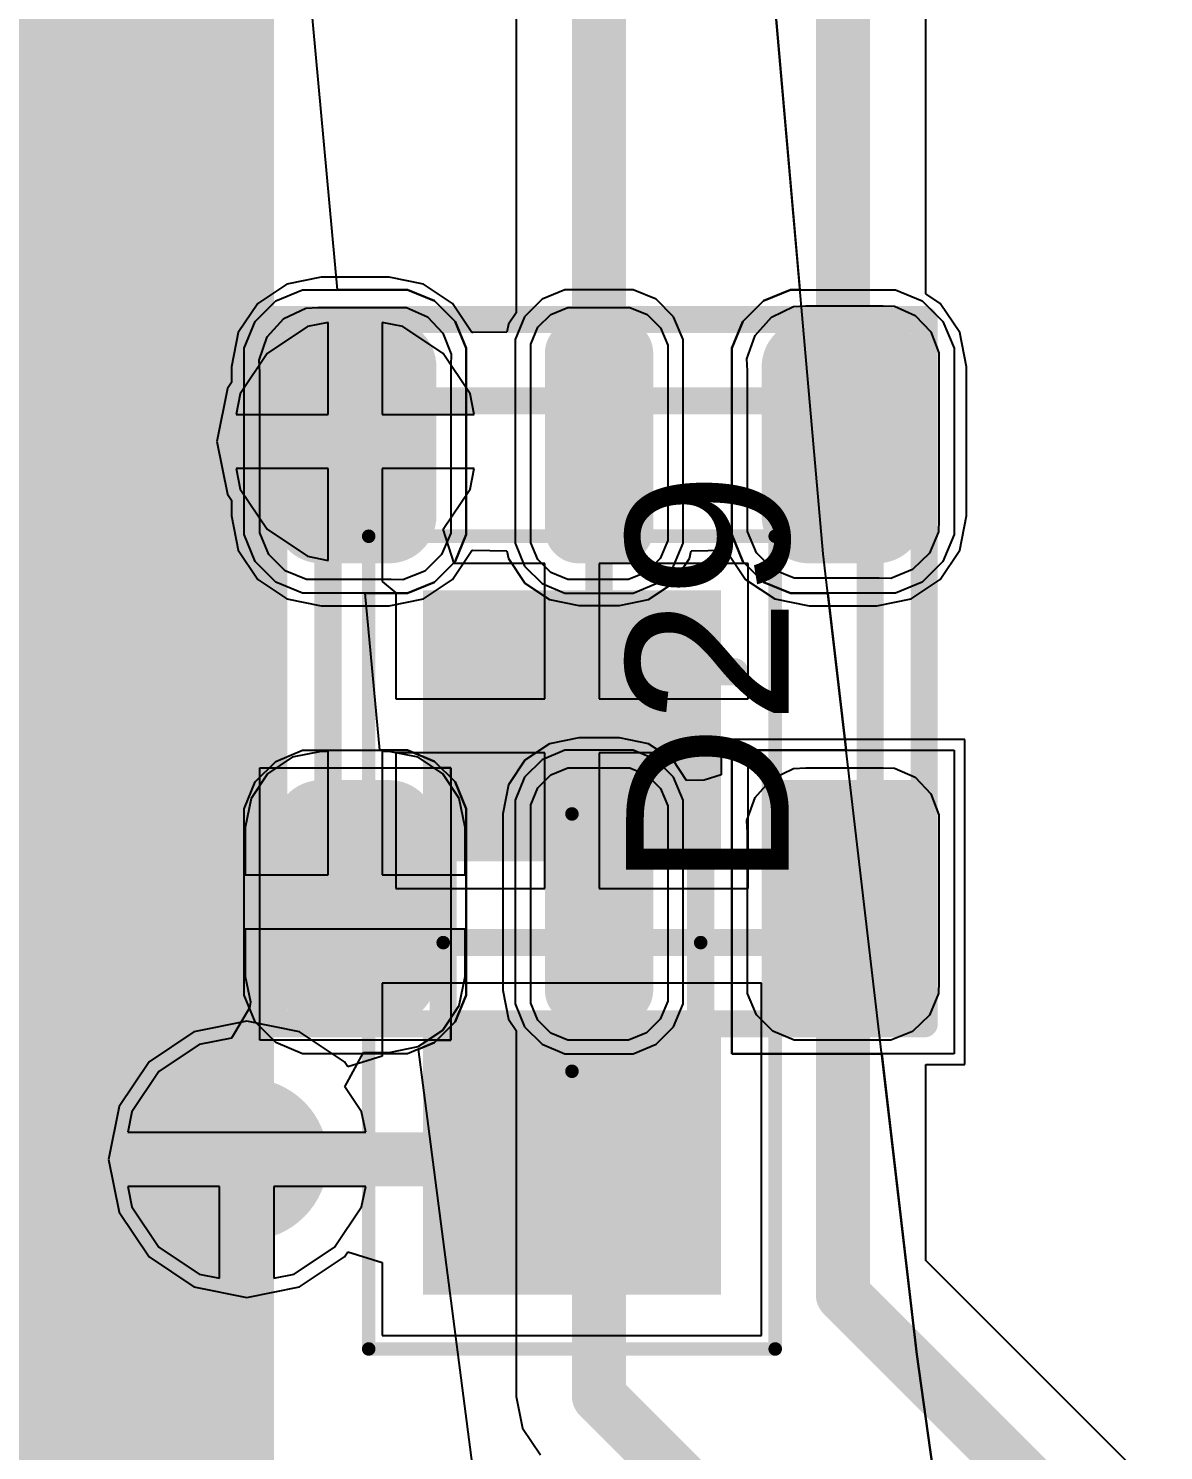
# Model space of a CAD drawing. Header units: inches. Extents: x -27 to 142, y -1 to 42.
# Drawn here: x 37.59 to 41.78, y 6.63 to 11.87 of the extents above; entities that cross this region are included whole.
import ezdxf

# ---------------------------------------------------------------- set-up
doc = ezdxf.new("R2010")
doc.units = ezdxf.units.IN
for name, color, linetype in [('Bottom Layer', 5, 'Continuous'), ('Bottom Overlay', 54, 'Continuous'), ('Bottom Paste', 16, 'Continuous'), ('Bottom Solder', 6, 'Continuous'), ('Mechanical 13', 56, 'Continuous'), ('Mechanical 15', 56, 'Continuous'), ('Top Layer', 1, 'Continuous'), ('Top Overlay', 2, 'Continuous'), ('Top Paste', 8, 'Continuous'), ('Top Solder', 216, 'Continuous'), ('Via Holes', 16, 'Continuous')]:
    doc.layers.add(name, color=color, linetype=linetype)
doc.styles.add('Arial', font='', dxfattribs={"height": 0.2})
doc.styles.get('Arial').set_extended_font_data('Arial')

# ---------------------------------------------------------------- blocks, each defined once
blk = doc.blocks.new('CAPC0603_1608_55_N_B_747')
at = {"layer": 'Bottom Layer'}
for points in [[(-0.35, 0.5), (-0.35, -0.5), (-1.25, -0.5), (-1.25, 0.5)], [(1.25, 0.5), (1.25, -0.5), (0.35, -0.5), (0.35, 0.5)]]:
    blk.add_hatch(color=5, dxfattribs=at).paths.add_polyline_path(points)
at = {"layer": 'Bottom Paste'}
for points in [[(-0.35, 0.5), (-0.35, -0.5), (-1.25, -0.5), (-1.25, 0.5)], [(1.25, 0.5), (1.25, -0.5), (0.35, -0.5), (0.35, 0.5)]]:
    blk.add_hatch(color=16, dxfattribs=at).paths.add_polyline_path(points)
at = {"layer": 'Bottom Solder'}
for points in [[(-0.3, 0.55), (-0.3, -0.55), (-1.3, -0.55), (-1.3, 0.55)], [(1.3, 0.55), (1.3, -0.55), (0.3, -0.55), (0.3, 0.55)]]:
    blk.add_hatch(color=6, dxfattribs=at).paths.add_polyline_path(points)
at = {"layer": 'Mechanical 13'}
for points in [[(-0.875, -0.475, 0.1, 0.1, 0), (-0.875, 0.475, 0.1, 0.1, 0)], [(0.875, 0.475, 0.1, 0.1, 0), (-0.875, 0.475, 0.1, 0.1, 0)], [(0.875, -0.475, 0.1, 0.1, 0), (0.875, 0.475, 0.1, 0.1, 0)], [(0.875, -0.475, 0.1, 0.1, 0), (-0.875, -0.475, 0.1, 0.1, 0)]]:
    blk.add_lwpolyline(points, format="xyseb", dxfattribs=at)
for points in [[(-0.9, 0.475, 0.05, 0.05, 1), (-0.85, 0.475, 0.05, 0.05, 1)], [(-0.9, 0.475, 0.05, 0.05, 1), (-0.85, 0.475, 0.05, 0.05, 1)], [(0.85, 0.475, 0.05, 0.05, 1), (0.9, 0.475, 0.05, 0.05, 1)], [(0.85, 0.475, 0.05, 0.05, 1), (0.9, 0.475, 0.05, 0.05, 1)], [(-0.9, -0.475, 0.05, 0.05, 1), (-0.85, -0.475, 0.05, 0.05, 1)], [(-0.9, -0.475, 0.05, 0.05, 1), (-0.85, -0.475, 0.05, 0.05, 1)], [(0.85, -0.475, 0.05, 0.05, 1), (0.9, -0.475, 0.05, 0.05, 1)], [(0.85, -0.475, 0.05, 0.05, 1), (0.9, -0.475, 0.05, 0.05, 1)]]:
    blk.add_lwpolyline(points, format="xyseb", close=True, dxfattribs=at)
at = {"layer": 'Mechanical 15'}
for points in [[(-1.5, -0.75, 0.05, 0.05, 0), (-1.5, 0.75, 0.05, 0.05, 0)], [(1.5, 0.75, 0.05, 0.05, 0), (-1.5, 0.75, 0.05, 0.05, 0)], [(1.5, -0.75, 0.05, 0.05, 0), (1.5, 0.75, 0.05, 0.05, 0)], [(0, -0.475, 0.05, 0.05, 0), (0, 0.475, 0.05, 0.05, 0)], [(0.475, 0, 0.05, 0.05, 0), (-0.475, 0, 0.05, 0.05, 0)], [(1.5, -0.75, 0.05, 0.05, 0), (-1.5, -0.75, 0.05, 0.05, 0)]]:
    blk.add_lwpolyline(points, format="xyseb", dxfattribs=at)
for points in [[(-1.5125, 0.75, 0.025, 0.025, 1), (-1.4875, 0.75, 0.025, 0.025, 1)], [(-1.5125, 0.75, 0.025, 0.025, 1), (-1.4875, 0.75, 0.025, 0.025, 1)], [(1.4875, 0.75, 0.025, 0.025, 1), (1.5125, 0.75, 0.025, 0.025, 1)], [(1.4875, 0.75, 0.025, 0.025, 1), (1.5125, 0.75, 0.025, 0.025, 1)], [(-0.0125, 0.475, 0.025, 0.025, 1), (0.0125, 0.475, 0.025, 0.025, 1)], [(-0.4875, 0, 0.025, 0.025, 1), (-0.4625, 0, 0.025, 0.025, 1)], [(0.4625, 0, 0.025, 0.025, 1), (0.4875, 0, 0.025, 0.025, 1)], [(-0.0125, -0.475, 0.025, 0.025, 1), (0.0125, -0.475, 0.025, 0.025, 1)], [(-1.5125, -0.75, 0.025, 0.025, 1), (-1.4875, -0.75, 0.025, 0.025, 1)], [(-1.5125, -0.75, 0.025, 0.025, 1), (-1.4875, -0.75, 0.025, 0.025, 1)], [(1.4875, -0.75, 0.025, 0.025, 1), (1.5125, -0.75, 0.025, 0.025, 1)], [(1.4875, -0.75, 0.025, 0.025, 1), (1.5125, -0.75, 0.025, 0.025, 1)]]:
    blk.add_lwpolyline(points, format="xyseb", close=True, dxfattribs=at)
blk = doc.blocks.new('APA_RGB_LED_2020_801')
at = {"layer": 'Top Layer'}
h = blk.add_hatch(color=1, dxfattribs=at)
edge = h.paths.add_edge_path()
edge.add_arc((-1.125, 1.025), 0.125, 90, 180)
edge.add_line((-1.25, 1.025), (-1.25, 0.775))
edge.add_arc((-1.125, 0.775), 0.125, 180, 270)
edge.add_line((-1.125, 0.65), (-0.575, 0.65))
edge.add_arc((-0.575, 0.775), 0.125, 270, 360)
edge.add_line((-0.45, 0.775), (-0.45, 1.025))
edge.add_arc((-0.575, 1.025), 0.125, 0, 90)
edge.add_line((-0.575, 1.15), (-1.125, 1.15))
h = blk.add_hatch(color=1, dxfattribs=at)
edge = h.paths.add_edge_path()
edge.add_arc((0.575, 1.025), 0.125, 90, 180)
edge.add_line((0.45, 1.025), (0.45, 0.775))
edge.add_arc((0.575, 0.775), 0.125, 180, 270)
edge.add_line((0.575, 0.65), (1.125, 0.65))
edge.add_arc((1.125, 0.775), 0.125, 270, 360)
edge.add_line((1.25, 0.775), (1.25, 1.025))
edge.add_arc((1.125, 1.025), 0.125, 0, 90)
edge.add_line((1.125, 1.15), (0.575, 1.15))
h = blk.add_hatch(color=1, dxfattribs=at)
edge = h.paths.add_edge_path()
edge.add_arc((-1.175, 0.075), 0.075, 90, 180)
edge.add_line((-1.25, 0.075), (-1.25, -0.075))
edge.add_arc((-1.175, -0.075), 0.075, 180, 270)
edge.add_line((-1.175, -0.15), (-0.525, -0.15))
edge.add_arc((-0.525, -0.075), 0.075, 270, 360)
edge.add_line((-0.45, -0.075), (-0.45, 0.075))
edge.add_arc((-0.525, 0.075), 0.075, 0, 90)
edge.add_line((-0.525, 0.15), (-1.175, 0.15))
h = blk.add_hatch(color=1, dxfattribs=at)
edge = h.paths.add_edge_path()
edge.add_arc((0.525, 0.075), 0.075, 90, 180)
edge.add_line((0.45, 0.075), (0.45, -0.075))
edge.add_arc((0.525, -0.075), 0.075, 180, 270)
edge.add_line((0.525, -0.15), (1.175, -0.15))
edge.add_arc((1.175, -0.075), 0.075, 270, 360)
edge.add_line((1.25, -0.075), (1.25, 0.075))
edge.add_arc((1.175, 0.075), 0.075, 0, 90)
edge.add_line((1.175, 0.15), (0.525, 0.15))
blk.add_hatch(color=1, dxfattribs=at).paths.add_polyline_path([(-1.25, -0.65), (-0.45, -0.65), (-0.45, -1.15), (-1.25, -1.15)])
h = blk.add_hatch(color=1, dxfattribs=at)
edge = h.paths.add_edge_path()
edge.add_arc((0.575, -0.775), 0.125, 90, 180)
edge.add_line((0.45, -0.775), (0.45, -1.025))
edge.add_arc((0.575, -1.025), 0.125, 180, 270)
edge.add_line((0.575, -1.15), (1.125, -1.15))
edge.add_arc((1.125, -1.025), 0.125, 270, 360)
edge.add_line((1.25, -1.025), (1.25, -0.775))
edge.add_arc((1.125, -0.775), 0.125, 0, 90)
edge.add_line((1.125, -0.65), (0.575, -0.65))
at = {"layer": 'Top Paste'}
h = blk.add_hatch(color=8, dxfattribs=at)
edge = h.paths.add_edge_path()
edge.add_arc((-1.125, 1.025), 0.125, 90, 180)
edge.add_line((-1.25, 1.025), (-1.25, 0.775))
edge.add_arc((-1.125, 0.775), 0.125, 180, 270)
edge.add_line((-1.125, 0.65), (-0.575, 0.65))
edge.add_arc((-0.575, 0.775), 0.125, 270, 360)
edge.add_line((-0.45, 0.775), (-0.45, 1.025))
edge.add_arc((-0.575, 1.025), 0.125, 0, 90)
edge.add_line((-0.575, 1.15), (-1.125, 1.15))
h = blk.add_hatch(color=8, dxfattribs=at)
edge = h.paths.add_edge_path()
edge.add_arc((0.575, 1.025), 0.125, 90, 180)
edge.add_line((0.45, 1.025), (0.45, 0.775))
edge.add_arc((0.575, 0.775), 0.125, 180, 270)
edge.add_line((0.575, 0.65), (1.125, 0.65))
edge.add_arc((1.125, 0.775), 0.125, 270, 360)
edge.add_line((1.25, 0.775), (1.25, 1.025))
edge.add_arc((1.125, 1.025), 0.125, 0, 90)
edge.add_line((1.125, 1.15), (0.575, 1.15))
h = blk.add_hatch(color=8, dxfattribs=at)
edge = h.paths.add_edge_path()
edge.add_arc((-1.175, 0.075), 0.075, 90, 180)
edge.add_line((-1.25, 0.075), (-1.25, -0.075))
edge.add_arc((-1.175, -0.075), 0.075, 180, 270)
edge.add_line((-1.175, -0.15), (-0.525, -0.15))
edge.add_arc((-0.525, -0.075), 0.075, 270, 360)
edge.add_line((-0.45, -0.075), (-0.45, 0.075))
edge.add_arc((-0.525, 0.075), 0.075, 0, 90)
edge.add_line((-0.525, 0.15), (-1.175, 0.15))
h = blk.add_hatch(color=8, dxfattribs=at)
edge = h.paths.add_edge_path()
edge.add_arc((0.525, 0.075), 0.075, 90, 180)
edge.add_line((0.45, 0.075), (0.45, -0.075))
edge.add_arc((0.525, -0.075), 0.075, 180, 270)
edge.add_line((0.525, -0.15), (1.175, -0.15))
edge.add_arc((1.175, -0.075), 0.075, 270, 360)
edge.add_line((1.25, -0.075), (1.25, 0.075))
edge.add_arc((1.175, 0.075), 0.075, 0, 90)
edge.add_line((1.175, 0.15), (0.525, 0.15))
blk.add_hatch(color=8, dxfattribs=at).paths.add_polyline_path([(-1.25, -0.65), (-0.45, -0.65), (-0.45, -1.15), (-1.25, -1.15)])
h = blk.add_hatch(color=8, dxfattribs=at)
edge = h.paths.add_edge_path()
edge.add_arc((0.575, -0.775), 0.125, 90, 180)
edge.add_line((0.45, -0.775), (0.45, -1.025))
edge.add_arc((0.575, -1.025), 0.125, 180, 270)
edge.add_line((0.575, -1.15), (1.125, -1.15))
edge.add_arc((1.125, -1.025), 0.125, 270, 360)
edge.add_line((1.25, -1.025), (1.25, -0.775))
edge.add_arc((1.125, -0.775), 0.125, 0, 90)
edge.add_line((1.125, -0.65), (0.575, -0.65))
at = {"layer": 'Top Solder'}
h = blk.add_hatch(color=216, dxfattribs=at)
edge = h.paths.add_edge_path()
edge.add_arc((-1.125, 1.025), 0.175, 90, 180)
edge.add_line((-1.3, 1.025), (-1.3, 0.775))
edge.add_arc((-1.125, 0.775), 0.175, 180, 270)
edge.add_line((-1.125, 0.6), (-0.575, 0.6))
edge.add_arc((-0.575, 0.775), 0.175, 270, 360)
edge.add_line((-0.4, 0.775), (-0.4, 1.025))
edge.add_arc((-0.575, 1.025), 0.175, 0, 90)
edge.add_line((-0.575, 1.2), (-1.125, 1.2))
h = blk.add_hatch(color=216, dxfattribs=at)
edge = h.paths.add_edge_path()
edge.add_arc((0.575, 1.025), 0.175, 90, 180)
edge.add_line((0.4, 1.025), (0.4, 0.775))
edge.add_arc((0.575, 0.775), 0.175, 180, 270)
edge.add_line((0.575, 0.6), (1.125, 0.6))
edge.add_arc((1.125, 0.775), 0.175, 270, 360)
edge.add_line((1.3, 0.775), (1.3, 1.025))
edge.add_arc((1.125, 1.025), 0.175, 0, 90)
edge.add_line((1.125, 1.2), (0.575, 1.2))
h = blk.add_hatch(color=216, dxfattribs=at)
edge = h.paths.add_edge_path()
edge.add_arc((-1.175, 0.075), 0.125, 90, 180)
edge.add_line((-1.3, 0.075), (-1.3, -0.075))
edge.add_arc((-1.175, -0.075), 0.125, 180, 270)
edge.add_line((-1.175, -0.2), (-0.525, -0.2))
edge.add_arc((-0.525, -0.075), 0.125, 270, 360)
edge.add_line((-0.4, -0.075), (-0.4, 0.075))
edge.add_arc((-0.525, 0.075), 0.125, 0, 90)
edge.add_line((-0.525, 0.2), (-1.175, 0.2))
h = blk.add_hatch(color=216, dxfattribs=at)
edge = h.paths.add_edge_path()
edge.add_arc((0.525, 0.075), 0.125, 90, 180)
edge.add_line((0.4, 0.075), (0.4, -0.075))
edge.add_arc((0.525, -0.075), 0.125, 180, 270)
edge.add_line((0.525, -0.2), (1.175, -0.2))
edge.add_arc((1.175, -0.075), 0.125, 270, 360)
edge.add_line((1.3, -0.075), (1.3, 0.075))
edge.add_arc((1.175, 0.075), 0.125, 0, 90)
edge.add_line((1.175, 0.2), (0.525, 0.2))
blk.add_hatch(color=216, dxfattribs=at).paths.add_polyline_path([(-1.3, -0.6), (-0.4, -0.6), (-0.4, -1.2), (-1.3, -1.2)])
h = blk.add_hatch(color=216, dxfattribs=at)
edge = h.paths.add_edge_path()
edge.add_arc((0.575, -0.775), 0.175, 90, 180)
edge.add_line((0.4, -0.775), (0.4, -1.025))
edge.add_arc((0.575, -1.025), 0.175, 180, 270)
edge.add_line((0.575, -1.2), (1.125, -1.2))
edge.add_arc((1.125, -1.025), 0.175, 270, 360)
edge.add_line((1.3, -1.025), (1.3, -0.775))
edge.add_arc((1.125, -0.775), 0.175, 0, 90)
edge.add_line((1.125, -0.6), (0.575, -0.6))
at = {"layer": 'Mechanical 13'}
for points in [[(-1, 1, 0.1, 0.1, 0), (1, 1, 0.1, 0.1, 0)], [(-1, 1, 0.1, 0.1, 0), (-1, -1, 0.1, 0.1, 0)], [(1, 1, 0.1, 0.1, 0), (1, -1, 0.1, 0.1, 0)], [(-1, -1, 0.1, 0.1, 0), (1, -1, 0.1, 0.1, 0)]]:
    blk.add_lwpolyline(points, format="xyseb", dxfattribs=at)
for points in [[(-1.025, 1, 0.05, 0.05, 1), (-0.975, 1, 0.05, 0.05, 1)], [(-1.025, 1, 0.05, 0.05, 1), (-0.975, 1, 0.05, 0.05, 1)], [(0.975, 1, 0.05, 0.05, 1), (1.025, 1, 0.05, 0.05, 1)], [(0.975, 1, 0.05, 0.05, 1), (1.025, 1, 0.05, 0.05, 1)], [(-1.025, -1, 0.05, 0.05, 1), (-0.975, -1, 0.05, 0.05, 1)], [(-1.025, -1, 0.05, 0.05, 1), (-0.975, -1, 0.05, 0.05, 1)], [(0.975, -1, 0.05, 0.05, 1), (1.025, -1, 0.05, 0.05, 1)], [(0.975, -1, 0.05, 0.05, 1), (1.025, -1, 0.05, 0.05, 1)]]:
    blk.add_lwpolyline(points, format="xyseb", close=True, dxfattribs=at)
at = {"layer": 'Mechanical 15'}
for points in [[(-1.3, 1.2, 0.1, 0.1, 0), (-1.3, -1.2, 0.1, 0.1, 0)], [(-1.3, 1.2, 0.1, 0.1, 0), (1.3, 1.2, 0.1, 0.1, 0)], [(1.3, 1.2, 0.1, 0.1, 0), (1.3, -1.2, 0.1, 0.1, 0)], [(0, 0.5, 0.1, 0.1, 0), (0, -0.5, 0.1, 0.1, 0)], [(-0.5, 0, 0.1, 0.1, 0), (0.5, 0, 0.1, 0.1, 0)], [(-1.3, -1.2, 0.1, 0.1, 0), (1.3, -1.2, 0.1, 0.1, 0)]]:
    blk.add_lwpolyline(points, format="xyseb", dxfattribs=at)
for points in [[(-1.325, 1.2, 0.05, 0.05, 1), (-1.275, 1.2, 0.05, 0.05, 1)], [(-1.325, 1.2, 0.05, 0.05, 1), (-1.275, 1.2, 0.05, 0.05, 1)], [(1.275, 1.2, 0.05, 0.05, 1), (1.325, 1.2, 0.05, 0.05, 1)], [(1.275, 1.2, 0.05, 0.05, 1), (1.325, 1.2, 0.05, 0.05, 1)], [(-0.025, 0.5, 0.05, 0.05, 1), (0.025, 0.5, 0.05, 0.05, 1)], [(-0.525, 0, 0.05, 0.05, 1), (-0.475, 0, 0.05, 0.05, 1)], [(0.475, 0, 0.05, 0.05, 1), (0.525, 0, 0.05, 0.05, 1)], [(-0.025, -0.5, 0.05, 0.05, 1), (0.025, -0.5, 0.05, 0.05, 1)], [(-1.325, -1.2, 0.05, 0.05, 1), (-1.275, -1.2, 0.05, 0.05, 1)], [(-1.325, -1.2, 0.05, 0.05, 1), (-1.275, -1.2, 0.05, 0.05, 1)], [(1.275, -1.2, 0.05, 0.05, 1), (1.325, -1.2, 0.05, 0.05, 1)], [(1.275, -1.2, 0.05, 0.05, 1), (1.325, -1.2, 0.05, 0.05, 1)]]:
    blk.add_lwpolyline(points, format="xyseb", close=True, dxfattribs=at)
at = {"layer": 'Top Overlay'}
for p, q in [((-1.3689, 1.1929), (-1.2929, 1.2689)), ((-1.2929, 1.2689), (-1.1937, 1.31)), ((-1.1937, 1.31), (-1.14, 1.31)), ((-1.14, 1.31), (-1.14, 1.31)), ((-1.14, 1.31), (-0.56, 1.31)), ((-0.56, 1.31), (-0.5063, 1.31)), ((-0.5063, 1.31), (-0.4071, 1.2689)), ((-0.4071, 1.2689), (-0.3311, 1.1929)), ((0.3311, 1.1929), (0.4071, 1.2689)), ((0.4071, 1.2689), (0.5063, 1.31)), ((0.5063, 1.31), (0.56, 1.31)), ((0.56, 1.31), (0.56, 1.31)), ((0.56, 1.31), (1.14, 1.31)), ((1.14, 1.31), (1.1937, 1.31)), ((1.1937, 1.31), (1.2929, 1.2689)), ((1.2929, 1.2689), (1.3689, 1.1929)), ((-1.41, 1.0937), (-1.3689, 1.1929)), ((-0.3311, 1.1929), (-0.29, 1.0937)), ((0.29, 1.0937), (0.3311, 1.1929)), ((1.3689, 1.1929), (1.41, 1.0937)), ((-1.41, 1.04), (-1.41, 1.0937)), ((-0.29, 1.0937), (-0.29, 1.04)), ((0.29, 1.04), (0.29, 1.0937)), ((1.41, 1.0937), (1.41, 1.04)), ((-1.41, 0.76), (-1.41, 1.04)), ((-0.29, 1.04), (-0.29, 1.04)), ((-0.29, 1.04), (-0.29, 0.76)), ((0.29, 0.76), (0.29, 1.04)), ((1.41, 1.04), (1.41, 1.04)), ((1.41, 1.04), (1.41, 0.76)), ((-1.41, 0.76), (-1.41, 0.76)), ((-1.41, 0.7063), (-1.41, 0.76)), ((-0.29, 0.76), (-0.29, 0.7063)), ((0.29, 0.76), (0.29, 0.76)), ((0.29, 0.7063), (0.29, 0.76)), ((1.41, 0.76), (1.41, 0.7063)), ((-1.3689, 0.6071), (-1.41, 0.7063)), ((-0.29, 0.7063), (-0.3311, 0.6071)), ((0.3311, 0.6071), (0.29, 0.7063)), ((1.41, 0.7063), (1.3689, 0.6071)), ((-1.2929, 0.5311), (-1.3689, 0.6071)), ((-0.3311, 0.6071), (-0.4071, 0.5311)), ((0.4071, 0.5311), (0.3311, 0.6071)), ((1.3689, 0.6071), (1.2929, 0.5311)), ((-1.1937, 0.49), (-1.2929, 0.5311)), ((-0.4071, 0.5311), (-0.5063, 0.49)), ((0.5063, 0.49), (0.4071, 0.5311)), ((1.2929, 0.5311), (1.1937, 0.49)), ((-1.14, 0.49), (-1.1937, 0.49)), ((-0.56, 0.49), (-1.14, 0.49)), ((-0.5063, 0.49), (-0.56, 0.49)), ((-0.56, 0.49), (-0.56, 0.49)), ((0.56, 0.49), (0.5063, 0.49)), ((1.14, 0.49), (0.56, 0.49)), ((1.1937, 0.49), (1.14, 0.49)), ((1.14, 0.49), (1.14, 0.49)), ((-1.3103, 0.275), (-1.375, 0.2103)), ((-1.2258, 0.31), (-1.3103, 0.275)), ((-1.18, 0.31), (-1.2258, 0.31)), ((-0.52, 0.31), (-1.18, 0.31)), ((-0.4743, 0.31), (-0.52, 0.31)), ((-0.52, 0.31), (-0.52, 0.31)), ((-0.3897, 0.275), (-0.4743, 0.31)), ((-0.325, 0.2103), (-0.3897, 0.275)), ((0.3897, 0.275), (0.325, 0.2103)), ((0.4742, 0.31), (0.3897, 0.275)), ((0.52, 0.31), (0.4742, 0.31)), ((1.18, 0.31), (0.52, 0.31)), ((1.2258, 0.31), (1.18, 0.31)), ((1.18, 0.31), (1.18, 0.31)), ((1.3103, 0.275), (1.2258, 0.31)), ((1.375, 0.2103), (1.3103, 0.275)), ((-1.375, 0.2103), (-1.41, 0.1258)), ((-0.29, 0.1258), (-0.325, 0.2103)), ((0.325, 0.2103), (0.29, 0.1258)), ((1.41, 0.1258), (1.375, 0.2103)), ((-1.41, 0.1258), (-1.41, 0.08)), ((-0.29, 0.08), (-0.29, 0.1258)), ((0.29, 0.1258), (0.29, 0.08)), ((1.41, 0.08), (1.41, 0.1258)), ((-1.41, 0.08), (-1.41, -0.08)), ((-1.41, 0.08), (-1.41, 0.08)), ((-0.29, -0.08), (-0.29, 0.08)), ((0.29, 0.08), (0.29, -0.08)), ((0.29, 0.08), (0.29, 0.08)), ((1.41, -0.08), (1.41, 0.08)), ((-1.41, -0.08), (-1.41, -0.1257)), ((-0.29, -0.1257), (-0.29, -0.08)), ((-0.29, -0.08), (-0.29, -0.08)), ((0.29, -0.08), (0.29, -0.1257)), ((1.41, -0.1257), (1.41, -0.08)), ((1.41, -0.08), (1.41, -0.08)), ((-1.41, -0.1257), (-1.375, -0.2103)), ((-0.325, -0.2103), (-0.29, -0.1257)), ((0.29, -0.1257), (0.325, -0.2103)), ((1.375, -0.2103), (1.41, -0.1257)), ((-1.375, -0.2103), (-1.3103, -0.275)), ((-0.3897, -0.275), (-0.325, -0.2103)), ((0.325, -0.2103), (0.3897, -0.275)), ((1.3103, -0.275), (1.375, -0.2103)), ((-1.3103, -0.275), (-1.2258, -0.31)), ((-1.2258, -0.31), (-1.18, -0.31)), ((-1.18, -0.31), (-1.18, -0.31)), ((-1.18, -0.31), (-0.52, -0.31)), ((-0.52, -0.31), (-0.4743, -0.31)), ((-0.4743, -0.31), (-0.3897, -0.275)), ((0.3897, -0.275), (0.4742, -0.31)), ((0.4742, -0.31), (0.52, -0.31)), ((0.52, -0.31), (0.52, -0.31)), ((0.52, -0.31), (1.18, -0.31)), ((1.18, -0.31), (1.2258, -0.31)), ((1.2258, -0.31), (1.3103, -0.275)), ((-1.41, -1.31), (-1.41, -0.49)), ((-1.41, -0.49), (-0.29, -0.49)), ((-0.29, -0.49), (-0.29, -1.31)), ((0.4071, -0.5311), (0.5063, -0.49)), ((0.5063, -0.49), (0.56, -0.49)), ((0.56, -0.49), (0.56, -0.49)), ((0.56, -0.49), (1.14, -0.49)), ((1.14, -0.49), (1.1937, -0.49)), ((1.1937, -0.49), (1.2929, -0.5311)), ((0.3311, -0.6071), (0.4071, -0.5311)), ((1.2929, -0.5311), (1.3689, -0.6071)), ((0.29, -0.7063), (0.3311, -0.6071)), ((1.3689, -0.6071), (1.41, -0.7063)), ((0.29, -0.76), (0.29, -0.7063)), ((1.41, -0.7063), (1.41, -0.76)), ((0.29, -1.04), (0.29, -0.76)), ((1.41, -0.76), (1.41, -0.76)), ((1.41, -0.76), (1.41, -1.04)), ((0.29, -1.04), (0.29, -1.04)), ((0.29, -1.0937), (0.29, -1.04)), ((1.41, -1.04), (1.41, -1.0937)), ((0.3311, -1.1929), (0.29, -1.0937)), ((1.41, -1.0937), (1.3689, -1.1929)), ((0.4071, -1.2689), (0.3311, -1.1929)), ((1.3689, -1.1929), (1.2929, -1.2689)), ((-0.29, -1.31), (-1.41, -1.31)), ((0.5063, -1.31), (0.4071, -1.2689)), ((0.56, -1.31), (0.5063, -1.31)), ((1.14, -1.31), (0.56, -1.31)), ((1.1937, -1.31), (1.14, -1.31)), ((1.14, -1.31), (1.14, -1.31)), ((1.2929, -1.2689), (1.1937, -1.31))]:
    blk.add_line(p, q, dxfattribs=at)
at = {"layer": 'Mechanical 15', "style": 'Arial'}
blk.add_text('D29', height=0.6, dxfattribs=at).set_placement((-0.8, -0.7))

msp = doc.modelspace()

# ---------------------------------------------------------------- hatches: boundary and pattern name
at = {"layer": 'Bottom Layer'}
h = msp.add_hatch(color=5, dxfattribs=at)
edge = h.paths.add_edge_path()
edge.add_arc((38.8, 10.35), 0.3, 0, 360)
h = msp.add_hatch(color=5, dxfattribs=at)
edge = h.paths.add_edge_path()
edge.add_arc((38.4, 7.7), 0.3, 0, 360)
at = {"layer": 'Bottom Overlay'}
msp.add_hatch(color=54, dxfattribs=at).paths.add_polyline_path([(36.5, 2), (38.5, 2), (38.5, 22.9), (36.5, 22.9)])
at = {"layer": 'Top Layer'}
h = msp.add_hatch(color=1, dxfattribs=at)
edge = h.paths.add_edge_path()
edge.add_arc((38.8, 10.35), 0.3, 0, 360)
h = msp.add_hatch(color=1, dxfattribs=at)
edge = h.paths.add_edge_path()
edge.add_arc((38.4, 7.7), 0.3, 0, 360)
at = {"layer": 'Via Holes'}
h = msp.add_hatch(color=7, dxfattribs=at)
edge = h.paths.add_edge_path()
edge.add_arc((38.8, 10.35), 0.15, 0, 360)
h = msp.add_hatch(color=7, dxfattribs=at)
edge = h.paths.add_edge_path()
edge.add_arc((38.4, 7.7), 0.15, 0, 360)

# ---------------------------------------------------------------- linework, layer by layer
at = {"layer": 'Bottom Layer'}
for p, q in [((38.6244, 10.7739), (38.4756, 10.6744)), ((38.7, 10.7889), (38.6244, 10.7739)), ((38.7, 10.45), (38.7, 10.7889)), ((38.9756, 10.7739), (38.9, 10.7889)), ((38.9, 10.7889), (38.9, 10.45)), ((39.1244, 10.6744), (38.9756, 10.7739)), ((38.4756, 10.6744), (38.3761, 10.5256)), ((39.2239, 10.5256), (39.1244, 10.6744)), ((38.3761, 10.5256), (38.3611, 10.45)), ((39.2389, 10.45), (39.2239, 10.5256)), ((38.3611, 10.45), (38.7, 10.45)), ((38.9, 10.45), (39.2389, 10.45)), ((38.7, 10.25), (38.3611, 10.25)), ((38.3611, 10.25), (38.3761, 10.1744)), ((38.7, 9.9111), (38.7, 10.25)), ((39.2389, 10.25), (38.9, 10.25)), ((38.9, 10.25), (38.9, 9.8326)), ((39.2239, 10.1744), (39.2389, 10.25)), ((38.3761, 10.1744), (38.4756, 10.0256)), ((39.1244, 10.0256), (39.2239, 10.1744)), ((38.4756, 10.0256), (38.6244, 9.9261)), ((39.1651, 9.9), (39.1244, 10.0256)), ((38.6244, 9.9261), (38.7, 9.9111)), ((39.5, 9.9), (39.1651, 9.9)), ((39.5, 9.4), (39.5, 9.9)), ((40.25, 9.9), (39.7, 9.9)), ((39.7, 9.9), (39.7, 9.4)), ((40.25, 9.4), (40.25, 9.9)), ((38.9, 9.8326), (38.95, 9.7915)), ((38.95, 9.7915), (38.95, 9.4)), ((38.95, 9.4), (39.5, 9.4)), ((39.7, 9.4), (40.25, 9.4)), ((39.5, 9.2), (38.95, 9.2)), ((38.95, 9.2), (38.95, 8.7)), ((39.5, 8.7), (39.5, 9.2)), ((40.25, 9.2), (39.7, 9.2)), ((39.7, 9.2), (39.7, 8.7)), ((40.25, 8.7), (40.25, 9.2)), ((38.95, 8.7), (39.5, 8.7)), ((39.7, 8.7), (40.25, 8.7)), ((40.3, 8.35), (38.9, 8.35)), ((38.9, 8.35), (38.9, 8.0803)), ((40.3, 7.05), (40.3, 8.35)), ((38.4, 8.2098), (38.2049, 8.171)), ((38.5951, 8.171), (38.4, 8.2098)), ((38.2049, 8.171), (38.0395, 8.0605)), ((38.7605, 8.0605), (38.5951, 8.171)), ((38.0395, 8.0605), (37.929, 7.8951)), ((38.773, 8.0417), (38.7605, 8.0605)), ((38.9, 8.0803), (38.773, 8.0417)), ((37.929, 7.8951), (37.8902, 7.7)), ((37.8902, 7.7), (37.929, 7.5049)), ((37.929, 7.5049), (38.0395, 7.3395)), ((38.7605, 7.3395), (38.773, 7.3583)), ((38.773, 7.3583), (38.9, 7.3197)), ((38.0395, 7.3395), (38.2049, 7.229)), ((38.5951, 7.229), (38.7605, 7.3395)), ((38.9, 7.3197), (38.9, 7.05)), ((38.2049, 7.229), (38.4, 7.1902)), ((38.4, 7.1902), (38.5951, 7.229)), ((38.9, 7.05), (40.3, 7.05))]:
    msp.add_line(p, q, dxfattribs=at)
msp.add_lwpolyline([(38.4, 7.7, 0.2, 0.2, 0), (39.6, 7.7, 0.2, 0.2, 0)], format="xyseb", dxfattribs=at)
for points in [[(38.35, 7.7, 0.1, 0.1, 1), (38.45, 7.7, 0.1, 0.1, 1)], [(39.55, 7.7, 0.1, 0.1, 1), (39.65, 7.7, 0.1, 0.1, 1)]]:
    msp.add_lwpolyline(points, format="xyseb", close=True, dxfattribs=at)
at = {"layer": 'Top Layer'}
for p, q in [((40.9059, 10.895), (40.9059, 12.9)), ((39.3941, 12.2984), (39.3941, 10.8245)), ((38.5482, 10.9311), (38.4407, 10.8593)), ((38.675, 10.9564), (38.5482, 10.9311)), ((38.925, 10.9564), (38.675, 10.9564)), ((39.0518, 10.9311), (38.925, 10.9564)), ((39.1593, 10.8593), (39.0518, 10.9311)), ((40.9593, 10.8593), (40.9059, 10.895)), ((38.4407, 10.8593), (38.3689, 10.7518)), ((39.2306, 10.7527), (39.1593, 10.8593)), ((39.3941, 10.8245), (39.366, 10.7823)), ((41.0311, 10.7518), (40.9593, 10.8593)), ((39.366, 10.7823), (39.3603, 10.7537)), ((38.3689, 10.7518), (38.3436, 10.625)), ((39.2348, 10.7519), (39.2306, 10.7527)), ((39.3603, 10.7537), (39.2348, 10.7519)), ((41.0564, 10.625), (41.0311, 10.7518)), ((38.3436, 10.625), (38.3436, 10.567)), ((41.0564, 10.075), (41.0564, 10.625)), ((38.3436, 10.567), (38.329, 10.5451)), ((38.329, 10.5451), (38.2902, 10.35)), ((38.2902, 10.35), (38.329, 10.1549)), ((38.329, 10.1549), (38.3436, 10.133)), ((38.3436, 10.133), (38.3436, 10.075)), ((38.3436, 10.075), (38.3689, 9.9482)), ((41.0311, 9.9482), (41.0564, 10.075)), ((38.3689, 9.9482), (38.4407, 9.8407)), ((39.1593, 9.8407), (39.2306, 9.9473)), ((39.2306, 9.9473), (39.2348, 9.9481)), ((39.2348, 9.9481), (39.3603, 9.9463)), ((39.3603, 9.9463), (39.366, 9.9177)), ((40.034, 9.9177), (40.0397, 9.9463)), ((40.0397, 9.9463), (40.1652, 9.9481)), ((40.1652, 9.9481), (40.1694, 9.9473)), ((40.1694, 9.9473), (40.2407, 9.8407)), ((40.9593, 9.8407), (41.0311, 9.9482)), ((39.366, 9.9177), (39.4267, 9.8267)), ((39.9733, 9.8267), (40.034, 9.9177)), ((38.4407, 9.8407), (38.5482, 9.7689)), ((39.0518, 9.7689), (39.1593, 9.8407)), ((39.4267, 9.8267), (39.5177, 9.766)), ((39.8823, 9.766), (39.9733, 9.8267)), ((40.2407, 9.8407), (40.3482, 9.7689)), ((40.8518, 9.7689), (40.9593, 9.8407)), ((38.5482, 9.7689), (38.675, 9.7436)), ((38.925, 9.7436), (39.0518, 9.7689)), ((39.5177, 9.766), (39.625, 9.7446)), ((39.775, 9.7446), (39.8823, 9.766)), ((40.3482, 9.7689), (40.475, 9.7436)), ((40.725, 9.7436), (40.8518, 9.7689)), ((38.675, 9.7436), (38.925, 9.7436)), ((39.625, 9.7446), (39.775, 9.7446)), ((40.475, 9.7436), (40.725, 9.7436)), ((39.625, 9.2554), (39.5177, 9.234)), ((39.775, 9.2554), (39.625, 9.2554)), ((39.8823, 9.234), (39.775, 9.2554)), ((41.05, 9.25), (40.15, 9.25)), ((40.15, 9.25), (40.15, 9.1199)), ((41.05, 8.05), (41.05, 9.25)), ((38.675, 9.2054), (38.5677, 9.184)), ((38.7, 9.2054), (38.675, 9.2054)), ((38.7, 8.75), (38.7, 9.2054)), ((38.925, 9.2054), (38.9, 9.2054)), ((38.9, 9.2054), (38.9, 8.75)), ((39.0323, 9.184), (38.925, 9.2054)), ((39.5177, 9.234), (39.4267, 9.1733)), ((39.9733, 9.1733), (39.8823, 9.234)), ((38.5677, 9.184), (38.4767, 9.1233)), ((39.1233, 9.1233), (39.0323, 9.184)), ((39.4267, 9.1733), (39.366, 9.0823)), ((40.023, 9.0988), (39.9733, 9.1733)), ((38.4767, 9.1233), (38.416, 9.0323)), ((39.184, 9.0323), (39.1233, 9.1233)), ((39.366, 9.0823), (39.3446, 8.975)), ((40.088, 9.0998), (40.023, 9.0988)), ((40.15, 9.1199), (40.088, 9.0998)), ((38.416, 9.0323), (38.3946, 8.925)), ((39.2054, 8.925), (39.184, 9.0323)), ((38.3946, 8.925), (38.3946, 8.75)), ((39.2054, 8.75), (39.2054, 8.925)), ((39.3446, 8.975), (39.3446, 8.325)), ((38.3946, 8.75), (38.7, 8.75)), ((38.9, 8.75), (39.2054, 8.75)), ((38.8, 8.55), (38.3946, 8.55)), ((38.3946, 8.55), (38.3946, 8.375)), ((39.2054, 8.55), (38.8, 8.55)), ((39.2054, 8.375), (39.2054, 8.55)), ((38.3946, 8.375), (38.4133, 8.2811)), ((39.184, 8.2677), (39.2054, 8.375)), ((39.3446, 8.325), (39.366, 8.2177)), ((38.409, 8.2562), (38.3435, 8.1476)), ((38.4116, 8.2655), (38.409, 8.2562)), ((38.4133, 8.2811), (38.4116, 8.2655)), ((39.1233, 8.1767), (39.184, 8.2677)), ((39.366, 8.2177), (39.3941, 8.1755)), ((38.3435, 8.1476), (38.2244, 8.1239)), ((39.0323, 8.116), (39.1233, 8.1767)), ((39.3941, 8.1755), (39.3941, 6.8251)), ((38.2244, 8.1239), (38.0756, 8.0244)), ((38.7624, 7.9676), (38.8303, 8.0946)), ((38.8303, 8.0946), (38.925, 8.0946)), ((38.925, 8.0946), (39.0323, 8.116)), ((40.9059, 7.3267), (40.9059, 8.05)), ((40.9059, 8.05), (41.05, 8.05)), ((38.0756, 8.0244), (37.9761, 7.8756)), ((38.8239, 7.8756), (38.7624, 7.9676)), ((37.9761, 7.8756), (37.9611, 7.8)), ((38.8389, 7.8), (38.8239, 7.8756)), ((37.9611, 7.8), (38.8389, 7.8)), ((38.3, 7.6), (37.9611, 7.6)), ((37.9611, 7.6), (37.9761, 7.5244)), ((38.3, 7.2611), (38.3, 7.6)), ((38.8389, 7.6), (38.5, 7.6)), ((38.5, 7.6), (38.5, 7.2611)), ((38.8239, 7.5244), (38.8389, 7.6)), ((37.9761, 7.5244), (38.0756, 7.3756)), ((38.7244, 7.3756), (38.8239, 7.5244)), ((38.0756, 7.3756), (38.2244, 7.2761)), ((38.5756, 7.2761), (38.7244, 7.3756)), ((41.783, 6.4496), (40.9059, 7.3267)), ((38.2244, 7.2761), (38.3, 7.2611)), ((38.5, 7.2611), (38.5756, 7.2761)), ((39.3941, 6.8251), (39.3941, 6.8251)), ((39.3941, 6.8251), (39.4174, 6.708)), ((39.4174, 6.708), (39.4837, 6.6088))]:
    msp.add_line(p, q, dxfattribs=at)
for points in [[(40.6, 10.35, 0.2, 0.2, 0), (40.6, 12.9, 0.2, 0.2, 0)], [(39.7, 10.35, 0.2, 0.2, 0), (39.7, 12.4251, 0.2, 0.2, 0)], [(39.7, 6.8251, 0.2, 0.2, 0), (39.7, 8.65, 0.2, 0.2, 0)], [(40.6, 7.2, 0.2, 0.2, 0), (40.6, 8.65, 0.2, 0.2, 0)], [(40.6, 7.2, 0.2, 0.2, 0), (41.5667, 6.2333, 0.2, 0.2, 0)], [(39.7, 6.8251, 0.2, 0.2, 0), (40.6667, 5.8584, 0.2, 0.2, 0)]]:
    msp.add_lwpolyline(points, format="xyseb", dxfattribs=at)
for points in [[(39.65, 10.35, 0.1, 0.1, 1), (39.75, 10.35, 0.1, 0.1, 1)], [(40.55, 10.35, 0.1, 0.1, 1), (40.65, 10.35, 0.1, 0.1, 1)], [(39.65, 8.65, 0.1, 0.1, 1), (39.75, 8.65, 0.1, 0.1, 1)], [(40.55, 8.65, 0.1, 0.1, 1), (40.65, 8.65, 0.1, 0.1, 1)], [(40.55, 7.2, 0.1, 0.1, 1), (40.65, 7.2, 0.1, 0.1, 1)], [(40.55, 7.2, 0.1, 0.1, 1), (40.65, 7.2, 0.1, 0.1, 1)], [(39.65, 6.8251, 0.1, 0.1, 1), (39.75, 6.8251, 0.1, 0.1, 1)], [(39.65, 6.8251, 0.1, 0.1, 1), (39.75, 6.8251, 0.1, 0.1, 1)]]:
    msp.add_lwpolyline(points, format="xyseb", close=True, dxfattribs=at)
at = {"layer": 'Top Overlay'}
for p, q in [((38.7345, 10.91), (38.5066, 13.39)), ((40.5266, 9.9351), (40.2404, 13.192)), ((40.2404, 13.192), (40.4409, 10.91)), ((38.9937, 10.91), (38.7345, 10.91)), ((39.0929, 10.8689), (38.9937, 10.91)), ((39.1689, 10.7929), (39.0929, 10.8689)), ((39.4897, 10.875), (39.425, 10.8103)), ((39.5742, 10.91), (39.4897, 10.875)), ((39.8257, 10.91), (39.5742, 10.91)), ((39.9103, 10.875), (39.8257, 10.91)), ((39.975, 10.8103), (39.9103, 10.875)), ((40.3071, 10.8689), (40.2311, 10.7929)), ((40.4063, 10.91), (40.3071, 10.8689)), ((40.4409, 10.91), (40.4063, 10.91)), ((38.5363, 10.8033), (38.618, 10.8425)), ((38.618, 10.8425), (38.6633, 10.845)), ((38.6633, 10.845), (38.6633, 10.845)), ((38.6633, 10.845), (38.9483, 10.845)), ((38.9483, 10.845), (38.9901, 10.844)), ((38.9901, 10.844), (39.0665, 10.8102)), ((39.4742, 10.7713), (39.522, 10.8191)), ((39.522, 10.8191), (39.5845, 10.845)), ((39.5845, 10.845), (39.6183, 10.845)), ((39.6183, 10.845), (39.6183, 10.845)), ((39.6183, 10.845), (39.7783, 10.845)), ((39.7783, 10.845), (39.8131, 10.845)), ((39.8131, 10.845), (39.8774, 10.8184)), ((39.8774, 10.8184), (39.9267, 10.7691)), ((40.3363, 10.8083), (40.418, 10.8475)), ((40.418, 10.8475), (40.4633, 10.85)), ((40.4633, 10.85), (40.4633, 10.85)), ((40.4633, 10.85), (40.7483, 10.85)), ((40.7483, 10.85), (40.7901, 10.849)), ((40.7901, 10.849), (40.8665, 10.8152)), ((40.8665, 10.8152), (40.9241, 10.7547)), ((38.4758, 10.7358), (38.5363, 10.8033)), ((39.0665, 10.8102), (39.1241, 10.7497)), ((39.21, 10.6937), (39.1689, 10.7929)), ((39.425, 10.8103), (39.39, 10.7257)), ((39.4483, 10.7088), (39.4742, 10.7713)), ((39.9267, 10.7691), (39.9533, 10.7048)), ((40.01, 10.7257), (39.975, 10.8103)), ((40.2311, 10.7929), (40.19, 10.6937)), ((40.2758, 10.7408), (40.3363, 10.8083)), ((38.4458, 10.6503), (38.4758, 10.7358)), ((39.1241, 10.7497), (39.1543, 10.6718)), ((39.39, 10.7257), (39.39, 10.68)), ((40.01, 10.68), (40.01, 10.7257)), ((40.2458, 10.6552), (40.2758, 10.7408)), ((40.9241, 10.7547), (40.9543, 10.6768)), ((39.1543, 10.6718), (39.1533, 10.63)), ((39.21, 10.64), (39.21, 10.6937)), ((39.39, 10.68), (39.39, 10.02)), ((39.4483, 10.675), (39.4483, 10.7088)), ((39.4483, 10.01), (39.4483, 10.675)), ((39.9533, 10.7048), (39.9533, 10.67)), ((39.9533, 10.67), (39.9533, 10.02)), ((39.9533, 10.67), (39.9533, 10.67)), ((40.01, 10.02), (40.01, 10.68)), ((40.19, 10.6937), (40.19, 10.64)), ((40.9543, 10.6768), (40.9533, 10.635)), ((38.4483, 10.605), (38.4458, 10.6503)), ((38.4483, 10.055), (38.4483, 10.605)), ((39.1533, 10.63), (39.1533, 10.055)), ((39.1533, 10.63), (39.1533, 10.63)), ((39.21, 10.06), (39.21, 10.64)), ((40.19, 10.64), (40.19, 10.06)), ((40.2483, 10.61), (40.2458, 10.6552)), ((40.2483, 10.06), (40.2483, 10.61)), ((40.9533, 10.635), (40.9533, 10.06)), ((40.9533, 10.635), (40.9533, 10.635)), ((38.4483, 10.0122), (38.4483, 10.055)), ((38.4483, 10.055), (38.4483, 10.055)), ((39.1533, 10.055), (39.1528, 10.0117)), ((39.21, 10.0063), (39.21, 10.06)), ((40.19, 10.06), (40.19, 10.0063)), ((40.2483, 10.0172), (40.2483, 10.06)), ((40.2483, 10.06), (40.2483, 10.06)), ((40.9533, 10.06), (40.9528, 10.0167)), ((38.481, 9.9332), (38.4483, 10.0122)), ((39.1528, 10.0117), (39.1188, 9.9322)), ((39.1689, 9.9071), (39.21, 10.0063)), ((39.39, 10.02), (39.39, 9.9742)), ((39.39, 9.9742), (39.425, 9.8897)), ((39.4483, 9.9762), (39.4483, 10.01)), ((39.4483, 10.01), (39.4483, 10.01)), ((39.4742, 9.9137), (39.4483, 9.9762)), ((39.9533, 9.9842), (39.9259, 9.918)), ((39.9533, 10.02), (39.9533, 9.9842)), ((39.975, 9.8897), (40.01, 9.9742)), ((40.01, 9.9742), (40.01, 10.02)), ((40.19, 10.0063), (40.2311, 9.9071)), ((40.281, 9.9382), (40.2483, 10.0172)), ((40.9528, 10.0167), (40.9188, 9.9372)), ((38.5415, 9.8727), (38.481, 9.9332)), ((39.1188, 9.9322), (39.0569, 9.8717)), ((40.3415, 9.8777), (40.281, 9.9382)), ((40.8731, 6.9792), (40.5266, 9.9351)), ((40.9188, 9.9372), (40.8569, 9.8767)), ((38.6205, 9.84), (38.5415, 9.8727)), ((39.0569, 9.8717), (38.9765, 9.8395)), ((39.0929, 9.8311), (39.1689, 9.9071)), ((39.425, 9.8897), (39.4897, 9.825)), ((39.522, 9.8659), (39.4742, 9.9137)), ((39.9259, 9.918), (39.8753, 9.8674)), ((39.9103, 9.825), (39.975, 9.8897)), ((40.2311, 9.9071), (40.3071, 9.8311)), ((40.4205, 9.845), (40.3415, 9.8777)), ((40.8569, 9.8767), (40.7765, 9.8445)), ((38.6633, 9.84), (38.6205, 9.84)), ((38.9333, 9.84), (38.6633, 9.84)), ((38.9765, 9.8395), (38.9333, 9.84)), ((38.9333, 9.84), (38.9333, 9.84)), ((38.9937, 9.79), (39.0929, 9.8311)), ((39.4897, 9.825), (39.5742, 9.79)), ((39.5845, 9.84), (39.522, 9.8659)), ((39.6183, 9.84), (39.5845, 9.84)), ((39.7733, 9.84), (39.6183, 9.84)), ((39.8091, 9.84), (39.7733, 9.84)), ((39.7733, 9.84), (39.7733, 9.84)), ((39.8753, 9.8674), (39.8091, 9.84)), ((39.8257, 9.79), (39.9103, 9.825)), ((40.3071, 9.8311), (40.4063, 9.79)), ((40.4633, 9.845), (40.4205, 9.845)), ((40.7333, 9.845), (40.4633, 9.845)), ((40.7765, 9.8445), (40.7333, 9.845)), ((40.7333, 9.845), (40.7333, 9.845)), ((38.8907, 9.21), (38.8374, 9.79)), ((38.8374, 9.79), (38.9937, 9.79)), ((39.5742, 9.79), (39.8257, 9.79)), ((40.4063, 9.79), (40.5436, 9.79)), ((40.5436, 9.79), (40.6116, 9.21)), ((38.9937, 9.21), (38.8907, 9.21)), ((39.0929, 9.1689), (38.9937, 9.21)), ((39.5742, 9.21), (39.4897, 9.175)), ((39.8257, 9.21), (39.5742, 9.21)), ((39.9103, 9.175), (39.8257, 9.21)), ((40.6116, 9.21), (40.19, 9.21)), ((40.19, 9.21), (40.19, 8.09)), ((38.4483, 9.145), (39.1533, 9.145)), ((38.4483, 8.14), (38.4483, 9.145)), ((39.1168, 9.145), (39.0929, 9.1689)), ((39.1533, 9.145), (39.1168, 9.145)), ((39.1533, 9.145), (39.1533, 8.14)), ((39.1533, 9.1085), (39.1533, 9.145)), ((39.4897, 9.175), (39.425, 9.1103)), ((39.522, 9.1191), (39.5845, 9.145)), ((39.5845, 9.145), (39.6183, 9.145)), ((39.6183, 9.145), (39.6183, 9.145)), ((39.6183, 9.145), (39.7783, 9.145)), ((39.7783, 9.145), (39.8131, 9.145)), ((39.8131, 9.145), (39.8774, 9.1184)), ((39.975, 9.1103), (39.9103, 9.175)), ((40.3363, 9.1033), (40.418, 9.1425)), ((40.418, 9.1425), (40.4633, 9.145)), ((40.4633, 9.145), (40.4633, 9.145)), ((40.4633, 9.145), (40.7483, 9.145)), ((40.7483, 9.145), (40.7901, 9.144)), ((40.7901, 9.144), (40.8665, 9.1102)), ((39.1689, 9.0929), (39.1533, 9.1085)), ((39.21, 8.9937), (39.1689, 9.0929)), ((39.425, 9.1103), (39.39, 9.0257)), ((39.4742, 9.0713), (39.522, 9.1191)), ((39.8774, 9.1184), (39.9267, 9.0691)), ((40.01, 9.0257), (39.975, 9.1103)), ((40.2758, 9.0358), (40.3363, 9.1033)), ((40.8665, 9.1102), (40.9241, 9.0497)), ((39.4483, 9.0088), (39.4742, 9.0713)), ((39.9267, 9.0691), (39.9533, 9.0048)), ((40.2458, 8.9502), (40.2758, 9.0358)), ((40.9241, 9.0497), (40.9543, 8.9718)), ((39.21, 8.94), (39.21, 8.9937)), ((39.39, 9.0257), (39.39, 8.98)), ((39.39, 8.98), (39.39, 8.32)), ((39.4483, 8.975), (39.4483, 9.0088)), ((39.9533, 9.0048), (39.9533, 8.97)), ((40.01, 8.98), (40.01, 9.0257)), ((40.01, 8.32), (40.01, 8.98)), ((39.21, 8.36), (39.21, 8.94)), ((39.4483, 8.31), (39.4483, 8.975)), ((39.9533, 8.97), (39.9533, 8.32)), ((39.9533, 8.97), (39.9533, 8.97)), ((40.2483, 8.905), (40.2458, 8.9502)), ((40.9543, 8.9718), (40.9533, 8.93)), ((40.9533, 8.93), (40.9533, 8.355)), ((40.9533, 8.93), (40.9533, 8.93)), ((40.2483, 8.355), (40.2483, 8.905)), ((39.21, 8.3063), (39.21, 8.36)), ((40.2483, 8.3122), (40.2483, 8.355)), ((40.2483, 8.355), (40.2483, 8.355)), ((40.9533, 8.355), (40.9528, 8.3117)), ((39.1689, 8.2071), (39.21, 8.3063)), ((39.39, 8.32), (39.39, 8.2742)), ((39.4483, 8.2762), (39.4483, 8.31)), ((39.4483, 8.31), (39.4483, 8.31)), ((39.9533, 8.32), (39.9533, 8.2842)), ((40.01, 8.2742), (40.01, 8.32)), ((40.281, 8.2332), (40.2483, 8.3122)), ((40.9528, 8.3117), (40.9188, 8.2322)), ((39.39, 8.2742), (39.425, 8.1897)), ((39.4742, 8.2137), (39.4483, 8.2762)), ((39.9533, 8.2842), (39.9259, 8.218)), ((39.975, 8.1897), (40.01, 8.2742)), ((39.1533, 8.1915), (39.1689, 8.2071)), ((39.1533, 8.14), (39.1533, 8.1915)), ((39.425, 8.1897), (39.4897, 8.125)), ((39.522, 8.1659), (39.4742, 8.2137)), ((39.9259, 8.218), (39.8753, 8.1674)), ((39.9103, 8.125), (39.975, 8.1897)), ((40.3415, 8.1727), (40.281, 8.2332)), ((40.9188, 8.2322), (40.8569, 8.1717)), ((39.1533, 8.14), (38.4483, 8.14)), ((39.0929, 8.1311), (39.1018, 8.14)), ((39.1018, 8.14), (39.1533, 8.14)), ((39.5845, 8.14), (39.522, 8.1659)), ((39.6183, 8.14), (39.5845, 8.14)), ((39.7733, 8.14), (39.6183, 8.14)), ((39.8091, 8.14), (39.7733, 8.14)), ((39.7733, 8.14), (39.7733, 8.14)), ((39.8753, 8.1674), (39.8091, 8.14)), ((40.4205, 8.14), (40.3415, 8.1727)), ((40.4633, 8.14), (40.4205, 8.14)), ((40.7333, 8.14), (40.4633, 8.14)), ((40.7765, 8.1395), (40.7333, 8.14)), ((40.7333, 8.14), (40.7333, 8.14)), ((40.8569, 8.1717), (40.7765, 8.1395)), ((39.0338, 8.1066), (39.0929, 8.1311)), ((39.3262, 5.8577), (39.0338, 8.1066)), ((39.4897, 8.125), (39.5742, 8.09)), ((39.5742, 8.09), (39.8257, 8.09)), ((39.8257, 8.09), (39.9103, 8.125)), ((40.19, 8.09), (40.7429, 8.09)), ((40.7429, 8.09), (40.8731, 6.9792)), ((41.1925, 4.6679), (40.8731, 6.9792)), ((40.8731, 6.9792), (41.1808, 4.752))]:
    msp.add_line(p, q, dxfattribs=at)

# ---------------------------------------------------------------- block references
for name, p, rotation in [('APA_RGB_LED_2020_801', (39.7, 9.5), 90), ('CAPC0603_1608_55_N_B_747', (39.6, 8.5), 270)]:
    msp.add_blockref(name, p, dxfattribs=dict(rotation=rotation))

doc.saveas('drawing.dxf')
